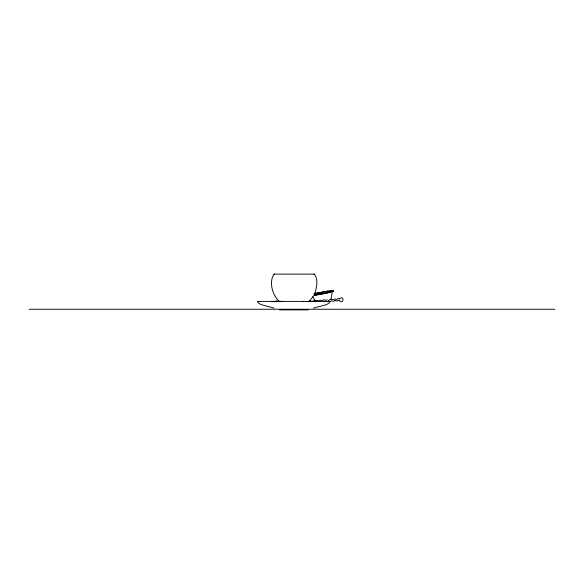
<?xml version="1.0" encoding="UTF-8"?>
<svg xmlns="http://www.w3.org/2000/svg" width="584" height="584" viewBox="0 0 584 584"><rect width="100%" height="100%" fill="white"/><g stroke="black" fill="none" stroke-linecap="round" stroke-linejoin="round"><path stroke-width="0.88" d="M331.04 298.971L332.23 292.467M314.893 292.956C316.82 287.459 318.397 278.663 314.28 274.115L274.071 274.115C268.713 281.809 272.29 294.351 278.641 300.942M313.506 295.789L309.71 300.942M339.501 298.782C344.655 294.46 343.596 305.585 339.355 300.497M333.435 290.847L333.157 291.467L330.303 292.409L316.594 295.117L314.148 295.095L325.193 293.263L333.435 290.847L327.573 291.161L313.871 293.869M308.286 301.665L309.454 300.95L311.878 301.483L313.294 300.804L315.353 301.103L316.572 300.358L318.944 300.869L320.419 300.264L322.426 300.548L323.689 299.767L326.011 300.264L327.091 299.731M323.821 301.716L324.835 301.643M313.9 274.188L314.28 274.115M271.356 301.694L276.517 301.052L282.963 301.497M316.937 293.467L318.302 293.168M313.593 308.162C316.959 306.658 330.15 305.125 330.099 301.424M319.718 292.869L321.185 292.577M322.66 292.307L324.135 292.044M316.462 293.416L318.141 293.153M326.252 291.701L327.573 291.161M328.719 301.402L257.705 301.402C256.354 304.76 271.334 306.863 274.064 308.162M272.692 301.68L280.904 301.541M329.23 300.023L330.807 299.19L333.077 299.665L335.092 299.044L336.574 299.446L337.924 298.614L339.698 298.884M329.42 301.599L331.252 300.913L333.566 301.286L335.282 300.395L334.873 300.293L336.545 300.986L338.318 300.329L339.625 300.745M330.639 291.131L333.493 291.175M314.718 293.299L318.981 293.015M302.344 301.548L303.315 301.483M306.169 301.351L308.053 301.687M29.2 309.25L554.8 309.25M279.51 309.885L308.148 309.885M274.071 274.115L274.458 274.188M257.705 301.402L258.946 301.607M328.091 300.3L328.719 300.563M312.82 296.884L315.842 301.818M328.777 301.359A7.139 0.547 -10.6 0 1 327.339 301.716M314.776 293.774A10.293 0.788 -10.6 0 1 329.084 291.095A10.293 0.788 -10.6 0 1 329.332 292.183A10.293 0.788 -10.6 0 1 315.024 294.862"/></g></svg>
